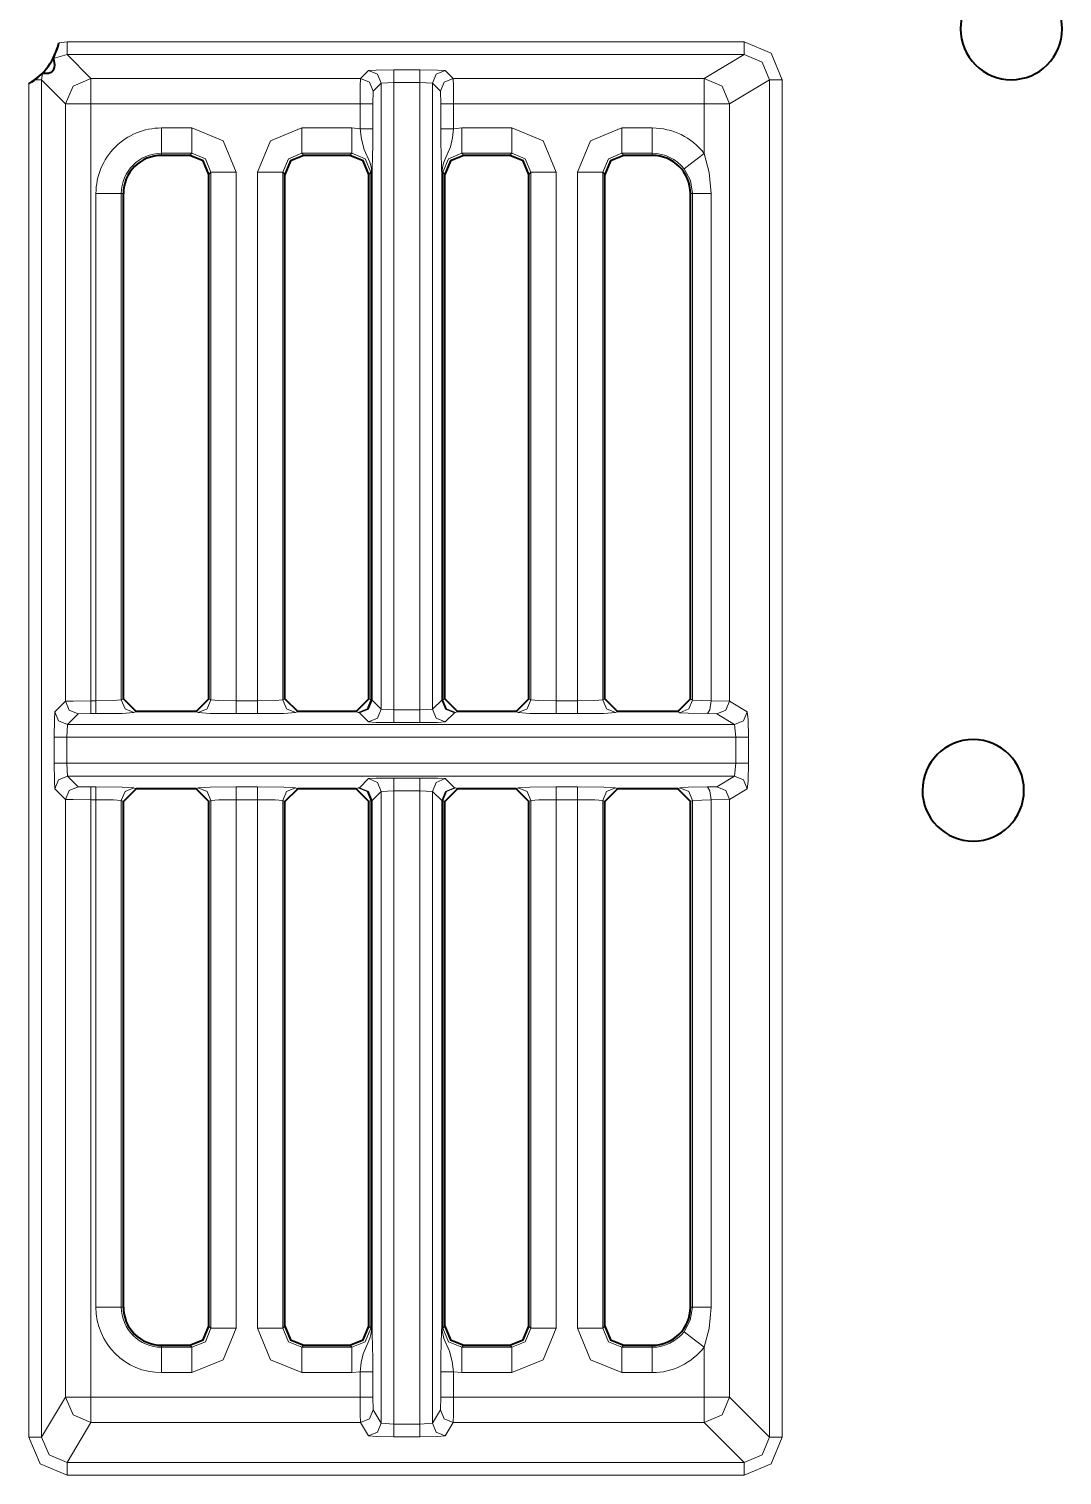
# Model space of a CAD drawing. Header units: millimetres. Extents: x 0 to 2941, y -405 to 1422.
# Drawn here: x 943.9 to 984.6, y 141.2 to 198.2 of the extents above; entities that cross this region are included whole.
import ezdxf

# ---------------------------------------------------------------- set-up
doc = ezdxf.new("R2010")
doc.units = ezdxf.units.MM
doc.layers.add('FINE', color=9, linetype='Continuous')
doc.layers.add('OUTLINE', color=7, linetype='Continuous')

msp = doc.modelspace()

# ---------------------------------------------------------------- linework, layer by layer
at = {"layer": 'FINE', "lineweight": 9}
for p, q in [((945.379, 197.178), (944.84, 197.02)), ((945.056, 197.642), (945.379, 197.678)), ((945.379, 197.678), (972.044, 197.678)), ((972.044, 197.178), (945.379, 197.178)), ((945.379, 197.178), (946.323, 196.234)), ((970.471, 196.234), (972.044, 197.178)), ((943.88, 142.712), (943.88, 196.033)), ((944.412, 196.433), (944.38, 196.178)), ((944.38, 196.178), (944.38, 142.712)), ((945.323, 195.234), (944.38, 196.178)), ((946.323, 196.234), (956.936, 196.234)), ((956.936, 196.234), (957.251, 196.549)), ((958.251, 196.075), (957.751, 196.049)), ((958.251, 196.575), (959.276, 196.575)), ((959.276, 196.075), (958.251, 196.075)), ((959.776, 196.049), (959.276, 196.075)), ((959.776, 196.049), (959.776, 171.385)), ((960.091, 195.734), (959.776, 196.049)), ((960.276, 196.549), (960.591, 196.234)), ((960.591, 196.234), (970.471, 196.234)), ((973.044, 196.179), (971.47, 195.234)), ((973.044, 142.71), (973.044, 196.179)), ((973.544, 196.179), (973.544, 142.71)), ((957.435, 195.734), (957.423, 195.234)), ((960.104, 195.234), (960.091, 195.734)), ((945.323, 171.701), (945.323, 195.234)), ((956.923, 194.258), (956.923, 195.234)), ((957.423, 195.234), (957.423, 194.258)), ((960.104, 194.258), (960.104, 195.234)), ((970.471, 193.286), (970.471, 195.234)), ((971.47, 195.234), (971.47, 171.701)), ((949.099, 194.289), (950.296, 194.289)), ((954.631, 194.289), (956.596, 194.289)), ((956.596, 194.289), (956.923, 194.258)), ((960.604, 194.258), (960.931, 194.289)), ((960.931, 194.289), (962.896, 194.289)), ((967.231, 194.289), (968.429, 194.289)), ((956.596, 193.29), (954.631, 193.29)), ((954.631, 193.29), (954.712, 193.208)), ((956.514, 193.208), (956.596, 193.29)), ((962.814, 193.208), (962.896, 193.29)), ((967.231, 193.29), (967.313, 193.208)), ((968.429, 193.29), (967.231, 193.29)), ((968.429, 193.208), (968.429, 193.29)), ((951.045, 192.541), (950.963, 192.46)), ((951.045, 171.751), (951.045, 192.541)), ((952.043, 192.541), (952.043, 171.714)), ((952.884, 171.714), (952.884, 192.541)), ((953.882, 192.541), (953.882, 171.751)), ((953.963, 192.46), (953.882, 192.541)), ((957.377, 171.743), (957.377, 192.541)), ((960.134, 171.743), (960.134, 192.541)), ((960.263, 192.46), (960.182, 192.541)), ((963.645, 192.541), (963.564, 192.46)), ((963.645, 171.751), (963.645, 192.541)), ((965.483, 171.714), (965.483, 192.541)), ((966.564, 192.46), (966.482, 192.541)), ((947.517, 191.708), (947.517, 171.751)), ((947.599, 191.708), (947.517, 191.708)), ((970.015, 191.708), (969.929, 191.708)), ((970.015, 171.749), (970.015, 191.708)), ((970.742, 191.708), (970.742, 171.713)), ((944.903, 171.281), (945.323, 171.701)), ((947.517, 171.751), (947.599, 171.791)), ((950.963, 171.791), (951.045, 171.751)), ((952.043, 171.714), (952.884, 171.714)), ((953.882, 171.751), (953.963, 171.791)), ((957.345, 171.751), (957.377, 171.743)), ((959.776, 171.385), (960.134, 171.743)), ((963.564, 171.791), (963.645, 171.751)), ((969.929, 171.791), (970.015, 171.749)), ((970.015, 171.749), (970.742, 171.713)), ((970.742, 171.713), (971.47, 171.701)), ((971.47, 171.701), (972.17, 171.281)), ((945.823, 171.201), (945.403, 170.781)), ((948.099, 171.292), (948.016, 171.251)), ((950.546, 171.251), (950.463, 171.292)), ((952.884, 171.214), (952.043, 171.214)), ((954.464, 171.292), (954.382, 171.251)), ((956.846, 171.251), (956.764, 171.292)), ((956.894, 171.243), (956.846, 171.251)), ((957.251, 170.886), (956.894, 171.243)), ((957.751, 171.385), (958.251, 171.36)), ((959.276, 171.36), (959.776, 171.385)), ((960.633, 171.243), (960.276, 170.886)), ((963.146, 171.251), (963.064, 171.292)), ((967.064, 171.292), (966.981, 171.251)), ((969.515, 171.249), (969.429, 171.292)), ((970.97, 171.201), (970.606, 171.213)), ((945.403, 170.781), (945.378, 170.281)), ((959.276, 170.86), (958.251, 170.86)), ((971.713, 170.281), (971.671, 170.781)), ((971.713, 170.281), (945.378, 170.281)), ((945.378, 170.281), (945.378, 169.255)), ((971.713, 169.255), (971.713, 170.281)), ((972.213, 170.281), (972.213, 169.255)), ((945.378, 169.255), (971.713, 169.255)), ((945.378, 169.255), (945.403, 168.755)), ((971.671, 168.755), (971.713, 169.255)), ((945.403, 168.755), (945.823, 168.335)), ((958.251, 168.676), (959.276, 168.676)), ((945.823, 168.335), (946.323, 168.323)), ((946.323, 168.323), (946.519, 168.323)), ((948.016, 168.285), (948.099, 168.244)), ((950.463, 168.244), (950.546, 168.285)), ((952.043, 168.323), (952.884, 168.323)), ((954.382, 168.285), (954.464, 168.244)), ((956.764, 168.244), (956.846, 168.285)), ((956.846, 168.285), (956.894, 168.293)), ((956.894, 168.293), (957.251, 168.651)), ((958.251, 168.176), (957.751, 168.151)), ((959.776, 168.151), (959.276, 168.176)), ((960.276, 168.651), (960.633, 168.293)), ((960.633, 168.293), (960.681, 168.285)), ((960.681, 168.285), (960.764, 168.244)), ((963.064, 168.244), (963.146, 168.285)), ((964.643, 168.323), (965.483, 168.323)), ((966.981, 168.285), (967.064, 168.244)), ((969.429, 168.244), (969.515, 168.287)), ((970.606, 168.323), (970.97, 168.335)), ((972.17, 168.256), (971.47, 167.835)), ((945.323, 144.285), (945.323, 167.835)), ((946.519, 167.823), (946.323, 167.823)), ((946.323, 167.823), (946.323, 144.285)), ((946.519, 147.828), (946.519, 167.823)), ((947.517, 167.785), (947.517, 147.828)), ((947.599, 167.745), (947.517, 167.785)), ((951.045, 167.785), (950.963, 167.745)), ((951.045, 146.995), (951.045, 167.785)), ((952.884, 146.995), (952.884, 167.823)), ((953.963, 167.745), (953.882, 167.785)), ((953.882, 167.785), (953.882, 146.995)), ((957.345, 167.785), (957.263, 167.745)), ((957.377, 167.794), (957.345, 167.785)), ((957.345, 146.995), (957.345, 167.785)), ((957.377, 146.995), (957.377, 167.794)), ((960.134, 146.995), (960.134, 167.794)), ((960.15, 167.794), (960.15, 146.995)), ((960.182, 167.785), (960.15, 167.794)), ((963.645, 167.785), (963.564, 167.745)), ((963.645, 146.995), (963.645, 167.785)), ((970.742, 167.823), (970.015, 167.788)), ((971.47, 167.835), (970.742, 167.823)), ((970.742, 167.823), (970.742, 147.828)), ((971.47, 167.835), (971.47, 144.285)), ((947.517, 147.828), (947.599, 147.828)), ((969.929, 147.828), (970.015, 147.828)), ((950.963, 147.077), (951.045, 146.995)), ((953.882, 146.995), (953.963, 147.077)), ((957.263, 147.077), (957.345, 146.995)), ((960.182, 146.995), (960.263, 147.077)), ((963.564, 147.077), (963.645, 146.995)), ((966.482, 146.995), (966.564, 147.077)), ((950.296, 146.246), (950.215, 146.328)), ((954.712, 146.328), (954.631, 146.246)), ((954.631, 146.246), (956.596, 146.246)), ((956.596, 146.246), (956.514, 146.328)), ((962.896, 146.246), (962.814, 146.328)), ((967.313, 146.328), (967.231, 146.246)), ((967.231, 146.246), (968.429, 146.246)), ((968.429, 146.246), (968.429, 146.328)), ((970.471, 144.285), (970.471, 146.25)), ((950.296, 145.248), (949.099, 145.248)), ((956.596, 145.248), (954.631, 145.248)), ((956.923, 145.278), (956.596, 145.248)), ((956.923, 144.285), (956.923, 145.278)), ((960.104, 144.285), (960.104, 145.278)), ((960.931, 145.248), (960.604, 145.278)), ((962.896, 145.248), (960.931, 145.248)), ((968.429, 145.248), (967.231, 145.248)), ((944.38, 142.712), (945.323, 144.285)), ((946.323, 144.285), (956.923, 144.285)), ((960.092, 143.786), (960.104, 144.285)), ((971.47, 144.285), (973.044, 142.71)), ((957.435, 143.786), (957.751, 143.259)), ((946.323, 143.286), (945.379, 141.711)), ((956.936, 143.286), (946.323, 143.286)), ((957.251, 142.76), (956.936, 143.286)), ((957.751, 143.259), (958.251, 143.217)), ((959.276, 143.217), (959.776, 143.259)), ((972.045, 141.711), (970.471, 143.286)), ((959.276, 142.717), (958.251, 142.717)), ((945.379, 141.711), (972.045, 141.711)), ((972.045, 141.212), (945.379, 141.212))]:
    msp.add_line(p, q, dxfattribs=at)
for points in [[(945.379, 197.678), (945.379, 197.329), (945.379, 197.178)], [(972.044, 197.678), (972.044, 197.329), (972.044, 197.178)], [(972.044, 197.678), (973.105, 197.239), (973.544, 196.179)], [(973.044, 196.179), (972.752, 196.885), (972.044, 197.178)], [(944.102, 196.178), (944.301, 196.178), (944.38, 196.178)], [(945.323, 195.234), (945.616, 195.941), (946.323, 196.234)], [(946.323, 196.234), (946.323, 195.932), (946.323, 195.234)], [(956.923, 195.234), (956.927, 195.932), (956.936, 196.234)], [(957.435, 195.734), (957.289, 196.087), (956.936, 196.234)], [(957.251, 196.549), (957.553, 196.567), (958.251, 196.575)], [(957.751, 196.049), (957.604, 196.403), (957.251, 196.549)], [(957.394, 192.541), (957.394, 171.743), (957.751, 171.385), (957.751, 196.049), (957.435, 195.734)], [(958.251, 196.075), (958.251, 196.424), (958.251, 196.575)], [(958.251, 196.075), (958.251, 171.36), (959.276, 171.36), (959.276, 196.075)], [(959.276, 196.075), (959.276, 196.424), (959.276, 196.575)], [(959.276, 196.575), (959.974, 196.567), (960.276, 196.549)], [(959.776, 196.049), (959.923, 196.403), (960.276, 196.549)], [(960.091, 195.734), (960.238, 196.087), (960.591, 196.234)], [(960.591, 196.234), (960.6, 195.932), (960.604, 195.234)], [(970.471, 196.234), (970.471, 195.932), (970.471, 195.234)], [(970.471, 196.234), (971.177, 195.941), (971.47, 195.234)], [(973.544, 196.179), (973.198, 196.179), (973.044, 196.179)], [(945.323, 195.234), (945.625, 195.234), (946.323, 195.234)], [(956.923, 195.234), (946.323, 195.234), (946.323, 171.714), (946.519, 171.714), (946.519, 191.708)], [(957.423, 195.234), (957.272, 195.234), (956.923, 195.234)], [(960.104, 195.234), (960.255, 195.234), (960.604, 195.234)], [(970.471, 195.234), (960.604, 195.234), (960.604, 194.258)], [(971.47, 195.234), (971.162, 195.234), (970.471, 195.234)], [(949.099, 194.289), (949.099, 193.6), (949.099, 193.29)], [(950.296, 194.289), (950.296, 193.6), (950.296, 193.29)], [(950.296, 194.289), (951.532, 193.777), (952.043, 192.541)], [(952.884, 192.541), (953.395, 193.777), (954.631, 194.289)], [(954.631, 194.289), (954.631, 193.6), (954.631, 193.29)], [(956.596, 194.289), (956.596, 193.6), (956.596, 193.29)], [(957.423, 194.258), (957.272, 194.258), (956.923, 194.258)], [(957.377, 192.541), (957.375, 192.611), (957.366, 192.698), (957.306, 192.937), (957.084, 193.437), (956.973, 193.851), (956.923, 194.258)], [(957.423, 194.258), (957.42, 193.666), (957.41, 193.118), (957.397, 192.71), (957.394, 192.602), (957.394, 192.568), (957.394, 192.541)], [(960.104, 194.258), (960.255, 194.258), (960.604, 194.258)], [(960.134, 192.541), (960.134, 192.554), (960.133, 192.581), (960.132, 192.64), (960.13, 192.689), (960.128, 192.763), (960.114, 193.257), (960.107, 193.728), (960.104, 194.258)], [(960.604, 194.258), (960.561, 193.894), (960.483, 193.551), (960.258, 193.033), (960.207, 192.896), (960.178, 192.789), (960.155, 192.644), (960.15, 192.574), (960.15, 192.541)], [(960.931, 194.289), (960.931, 193.6), (960.931, 193.29)], [(962.896, 194.289), (962.896, 193.6), (962.896, 193.29)], [(962.896, 194.289), (964.132, 193.777), (964.643, 192.541)], [(965.483, 192.541), (965.995, 193.777), (967.231, 194.289)], [(967.231, 194.289), (967.231, 193.6), (967.231, 193.29)], [(968.429, 194.289), (968.429, 193.6), (968.429, 193.29)], [(950.215, 193.208), (950.296, 193.29), (949.099, 193.29), (949.099, 193.208)], [(951.045, 192.541), (950.827, 193.072), (950.296, 193.29)], [(954.631, 193.29), (954.1, 193.072), (953.882, 192.541)], [(957.345, 192.541), (957.127, 193.072), (956.596, 193.29)], [(960.931, 193.29), (960.4, 193.072), (960.182, 192.541)], [(962.896, 193.29), (960.931, 193.29), (961.013, 193.208)], [(963.645, 192.541), (963.427, 193.072), (962.896, 193.29)], [(967.231, 193.29), (966.7, 193.072), (966.482, 192.541)], [(970.471, 193.286), (969.926, 192.865), (969.68, 192.676)], [(970.471, 193.286), (970.674, 192.529), (970.742, 191.708)], [(970.015, 191.708), (969.931, 192.212), (969.68, 192.676)], [(952.043, 192.541), (951.355, 192.541), (951.045, 192.541)], [(953.882, 192.541), (953.572, 192.541), (952.884, 192.541)], [(957.263, 171.791), (957.345, 171.751), (957.345, 192.541), (957.263, 192.46)], [(957.377, 192.541), (957.356, 192.541), (957.345, 192.541)], [(957.394, 192.541), (957.389, 192.541), (957.377, 192.541)], [(960.134, 192.541), (960.138, 192.541), (960.15, 192.541)], [(960.15, 192.541), (960.15, 171.743), (960.182, 171.751)], [(960.182, 192.541), (960.171, 192.541), (960.15, 192.541)], [(960.182, 192.541), (960.182, 171.751), (960.263, 171.791)], [(964.643, 192.541), (963.955, 192.541), (963.645, 192.541)], [(964.643, 192.541), (964.643, 171.714), (965.483, 171.714)], [(966.482, 192.541), (966.172, 192.541), (965.483, 192.541)], [(966.482, 192.541), (966.482, 171.751), (966.564, 171.791)], [(946.519, 191.708), (947.207, 191.708), (947.517, 191.708)], [(970.742, 191.708), (970.232, 191.708), (970.015, 191.708)], [(945.323, 171.701), (945.625, 171.71), (946.323, 171.714)], [(945.823, 171.201), (945.47, 171.347), (945.323, 171.701)], [(946.323, 171.214), (946.323, 171.364), (946.323, 171.714)], [(946.519, 171.714), (947.207, 171.724), (947.517, 171.751)], [(946.519, 171.214), (946.519, 171.364), (946.519, 171.714)], [(948.016, 171.251), (947.664, 171.397), (947.517, 171.751)], [(950.546, 171.251), (950.898, 171.397), (951.045, 171.751)], [(951.045, 171.751), (951.355, 171.724), (952.043, 171.714)], [(952.043, 171.214), (952.043, 171.364), (952.043, 171.714)], [(952.884, 171.714), (953.572, 171.724), (953.882, 171.751)], [(952.884, 171.214), (952.884, 171.364), (952.884, 171.714)], [(954.382, 171.251), (954.029, 171.397), (953.882, 171.751)], [(957.345, 171.751), (957.198, 171.397), (956.846, 171.251)], [(957.377, 171.743), (957.234, 171.39), (956.894, 171.243)], [(957.394, 171.743), (957.247, 171.389), (956.894, 171.243)], [(957.377, 171.743), (957.389, 171.743), (957.394, 171.743)], [(960.134, 171.743), (960.28, 171.389), (960.633, 171.243)], [(960.134, 171.743), (960.138, 171.743), (960.15, 171.743)], [(960.15, 171.743), (960.293, 171.39), (960.633, 171.243)], [(960.182, 171.751), (960.329, 171.397), (960.681, 171.251)], [(963.146, 171.251), (963.498, 171.397), (963.645, 171.751)], [(963.645, 171.751), (963.955, 171.724), (964.643, 171.714)], [(964.643, 171.214), (964.643, 171.364), (964.643, 171.714)], [(965.483, 171.714), (966.172, 171.724), (966.482, 171.751)], [(965.483, 171.214), (965.483, 171.364), (965.483, 171.714)], [(966.981, 171.251), (966.629, 171.397), (966.482, 171.751)], [(970.015, 171.749), (969.868, 171.396), (969.515, 171.249)], [(970.742, 171.713), (970.701, 171.364), (970.606, 171.213)], [(971.47, 171.701), (971.323, 171.348), (970.97, 171.201)], [(944.878, 170.281), (944.885, 170.979), (944.903, 171.281)], [(945.403, 170.781), (945.05, 170.927), (944.903, 171.281)], [(945.403, 170.781), (971.671, 170.781), (970.97, 171.201)], [(946.519, 171.214), (946.323, 171.214), (945.823, 171.201)], [(948.016, 171.251), (947.551, 171.224), (946.519, 171.214)], [(952.043, 171.214), (951.011, 171.224), (950.546, 171.251)], [(954.382, 171.251), (953.916, 171.224), (952.884, 171.214)], [(957.751, 171.385), (957.604, 171.032), (957.251, 170.886)], [(958.251, 171.36), (958.251, 171.011), (958.251, 170.86)], [(959.276, 171.36), (959.276, 171.011), (959.276, 170.86)], [(959.776, 171.385), (959.923, 171.032), (960.276, 170.886)], [(960.764, 171.292), (960.681, 171.251), (960.633, 171.243)], [(965.483, 171.214), (964.643, 171.214), (963.611, 171.224), (963.146, 171.251)], [(966.981, 171.251), (966.516, 171.224), (965.483, 171.214)], [(970.606, 171.213), (969.841, 171.226), (969.515, 171.249)], [(972.17, 171.281), (972.024, 170.928), (971.671, 170.781)], [(972.17, 171.281), (972.2, 170.979), (972.213, 170.281)], [(958.251, 170.86), (957.553, 170.867), (957.251, 170.886)], [(960.276, 170.886), (959.974, 170.867), (959.276, 170.86)], [(945.378, 170.281), (945.029, 170.281), (944.878, 170.281)], [(945.323, 167.835), (944.903, 168.256), (944.885, 168.557), (944.878, 169.255), (944.878, 170.281)], [(972.213, 170.281), (972.059, 170.281), (971.713, 170.281)], [(945.378, 169.255), (945.029, 169.255), (944.878, 169.255)], [(972.213, 169.255), (972.059, 169.255), (971.713, 169.255)], [(972.213, 169.255), (972.2, 168.557), (972.17, 168.256)], [(945.403, 168.755), (945.05, 168.609), (944.903, 168.256)], [(970.97, 168.335), (971.671, 168.755), (945.403, 168.755)], [(957.251, 168.651), (957.553, 168.669), (958.251, 168.676)], [(958.251, 168.676), (958.251, 168.525), (958.251, 168.176)], [(959.276, 168.676), (959.276, 168.525), (959.276, 168.176)], [(959.276, 168.676), (959.974, 168.669), (960.276, 168.651)], [(972.17, 168.256), (972.024, 168.609), (971.671, 168.755)], [(945.823, 168.335), (945.47, 168.189), (945.323, 167.835)], [(946.323, 168.323), (946.323, 168.172), (946.323, 167.823)], [(946.519, 167.823), (946.519, 168.172), (946.519, 168.323)], [(946.519, 168.323), (947.551, 168.312), (948.016, 168.285)], [(947.517, 167.785), (947.664, 168.139), (948.016, 168.285)], [(950.546, 168.285), (951.011, 168.312), (952.043, 168.323)], [(951.045, 167.785), (950.898, 168.139), (950.546, 168.285)], [(952.043, 167.823), (952.043, 168.172), (952.043, 168.323)], [(952.884, 167.823), (952.884, 168.172), (952.884, 168.323)], [(952.884, 168.323), (953.916, 168.312), (954.382, 168.285)], [(953.882, 167.785), (954.029, 168.139), (954.382, 168.285)], [(956.846, 168.285), (957.198, 168.139), (957.345, 167.785)], [(956.894, 168.293), (957.234, 168.146), (957.377, 167.794)], [(956.894, 168.293), (957.247, 168.147), (957.394, 167.794)], [(957.251, 168.651), (957.604, 168.504), (957.751, 168.151)], [(957.751, 143.259), (957.751, 168.151), (957.394, 167.794), (957.394, 146.995)], [(960.276, 168.651), (959.923, 168.504), (959.776, 168.151)], [(960.134, 167.794), (959.776, 168.151), (959.776, 143.259), (960.092, 143.786)], [(960.633, 168.293), (960.28, 168.147), (960.134, 167.794)], [(960.633, 168.293), (960.293, 168.146), (960.15, 167.794)], [(960.681, 168.285), (960.329, 168.139), (960.182, 167.785)], [(963.146, 168.285), (963.611, 168.312), (964.643, 168.323)], [(963.146, 168.285), (963.498, 168.139), (963.645, 167.785)], [(964.643, 168.323), (964.643, 168.172), (964.643, 167.823)], [(965.483, 168.323), (965.483, 168.172), (965.483, 167.823)], [(965.483, 168.323), (966.516, 168.312), (966.981, 168.285)], [(966.482, 167.785), (966.629, 168.139), (966.981, 168.285)], [(969.515, 168.287), (969.841, 168.31), (970.606, 168.323)], [(970.015, 167.788), (969.868, 168.141), (969.515, 168.287)], [(970.742, 167.823), (970.701, 168.172), (970.606, 168.323)], [(971.47, 167.835), (971.323, 168.189), (970.97, 168.335)], [(946.323, 167.823), (945.625, 167.826), (945.323, 167.835)], [(947.517, 167.785), (947.207, 167.812), (946.519, 167.823)], [(952.043, 167.823), (951.355, 167.812), (951.045, 167.785)], [(952.884, 167.823), (952.043, 167.823), (952.043, 146.995)], [(953.882, 167.785), (953.572, 167.812), (952.884, 167.823)], [(957.394, 167.794), (957.389, 167.794), (957.377, 167.794)], [(960.15, 167.794), (960.138, 167.794), (960.134, 167.794)], [(960.263, 167.745), (960.182, 167.785), (960.182, 146.995)], [(964.643, 167.823), (963.955, 167.812), (963.645, 167.785)], [(965.483, 146.995), (965.483, 167.823), (964.643, 167.823), (964.643, 146.995)], [(966.482, 167.785), (966.172, 167.812), (965.483, 167.823)], [(966.564, 167.745), (966.482, 167.785), (966.482, 146.995)], [(970.015, 147.828), (970.015, 167.788), (969.929, 167.745)], [(947.517, 147.828), (947.207, 147.828), (946.519, 147.828)], [(969.68, 146.86), (969.927, 147.315), (970.015, 147.828)], [(970.742, 147.828), (970.232, 147.828), (970.015, 147.828)], [(970.742, 147.828), (970.671, 146.992), (970.471, 146.25)], [(950.296, 146.246), (950.827, 146.464), (951.045, 146.995)], [(952.043, 146.995), (951.532, 145.759), (950.296, 145.248)], [(951.045, 146.995), (951.355, 146.995), (952.043, 146.995)], [(953.882, 146.995), (953.572, 146.995), (952.884, 146.995)], [(954.631, 145.248), (953.395, 145.759), (952.884, 146.995)], [(953.882, 146.995), (954.1, 146.464), (954.631, 146.246)], [(956.596, 146.246), (957.127, 146.464), (957.345, 146.995)], [(956.923, 145.278), (956.966, 145.642), (957.044, 145.985), (957.269, 146.503), (957.32, 146.64), (957.349, 146.747), (957.372, 146.892), (957.376, 146.963), (957.377, 146.995)], [(957.377, 146.995), (957.356, 146.995), (957.345, 146.995)], [(957.377, 146.995), (957.389, 146.995), (957.394, 146.995)], [(957.394, 146.995), (957.394, 146.983), (957.394, 146.956), (957.395, 146.896), (957.397, 146.847), (957.399, 146.773), (957.414, 146.279), (957.42, 145.809), (957.423, 145.278)], [(960.104, 145.278), (960.107, 145.87), (960.117, 146.418), (960.13, 146.826), (960.133, 146.934), (960.133, 146.968), (960.134, 146.995)], [(960.15, 146.995), (960.138, 146.995), (960.134, 146.995)], [(960.182, 146.995), (960.171, 146.995), (960.15, 146.995)], [(960.15, 146.995), (960.152, 146.925), (960.161, 146.838), (960.221, 146.599), (960.443, 146.099), (960.554, 145.685), (960.604, 145.278)], [(960.182, 146.995), (960.4, 146.464), (960.931, 146.246)], [(962.896, 146.246), (963.427, 146.464), (963.645, 146.995)], [(964.643, 146.995), (964.132, 145.759), (962.896, 145.248)], [(964.643, 146.995), (963.955, 146.995), (963.645, 146.995)], [(966.482, 146.995), (966.172, 146.995), (965.483, 146.995)], [(967.231, 145.248), (965.995, 145.759), (965.483, 146.995)], [(966.482, 146.995), (966.7, 146.464), (967.231, 146.246)], [(969.68, 146.86), (969.926, 146.671), (970.471, 146.25)], [(949.099, 146.328), (949.099, 146.246), (950.296, 146.246)], [(949.099, 146.246), (949.099, 145.936), (949.099, 145.248)], [(950.296, 146.246), (950.296, 145.936), (950.296, 145.248)], [(954.631, 146.246), (954.631, 145.936), (954.631, 145.248)], [(956.596, 146.246), (956.596, 145.936), (956.596, 145.248)], [(961.013, 146.328), (960.931, 146.246), (962.896, 146.246)], [(960.931, 146.246), (960.931, 145.936), (960.931, 145.248)], [(962.896, 146.246), (962.896, 145.936), (962.896, 145.248)], [(967.231, 146.246), (967.231, 145.936), (967.231, 145.248)], [(968.429, 146.246), (968.429, 145.936), (968.429, 145.248)], [(956.923, 145.278), (957.272, 145.278), (957.423, 145.278)], [(957.423, 145.278), (957.423, 144.285), (957.435, 143.786)], [(960.604, 145.278), (960.255, 145.278), (960.104, 145.278)], [(960.604, 145.278), (960.604, 144.285), (970.471, 144.285)], [(946.323, 143.286), (945.616, 143.579), (945.323, 144.285)], [(946.323, 144.285), (945.625, 144.285), (945.323, 144.285)], [(946.323, 144.285), (946.323, 143.593), (946.323, 143.286)], [(956.923, 144.285), (957.272, 144.285), (957.423, 144.285)], [(956.936, 143.286), (956.927, 143.593), (956.923, 144.285)], [(960.604, 144.285), (960.255, 144.285), (960.104, 144.285)], [(960.604, 144.285), (960.6, 143.593), (960.592, 143.286)], [(970.471, 144.285), (970.471, 143.593), (970.471, 143.286)], [(970.471, 144.285), (971.162, 144.285), (971.47, 144.285)], [(971.47, 144.285), (971.176, 143.579), (970.471, 143.286)], [(956.936, 143.286), (957.289, 143.432), (957.435, 143.786)], [(960.592, 143.286), (960.238, 143.432), (960.092, 143.786)], [(957.251, 142.76), (957.604, 142.906), (957.751, 143.259)], [(958.251, 142.717), (958.251, 142.871), (958.251, 143.217)], [(959.276, 142.717), (959.276, 142.871), (959.276, 143.217)], [(960.276, 142.76), (959.923, 142.906), (959.776, 143.259)], [(970.471, 143.286), (960.592, 143.286), (960.276, 142.76)], [(944.38, 142.712), (944.229, 142.712), (943.88, 142.712)], [(945.379, 141.212), (944.319, 141.651), (943.88, 142.712)], [(944.38, 142.712), (944.672, 142.004), (945.379, 141.711)], [(958.251, 142.717), (957.553, 142.73), (957.251, 142.76)], [(960.276, 142.76), (959.974, 142.73), (959.276, 142.717)], [(972.045, 141.711), (972.752, 142.003), (973.044, 142.71)], [(973.544, 142.71), (973.105, 141.651), (972.045, 141.212)], [(973.044, 142.71), (973.198, 142.71), (973.544, 142.71)], [(945.379, 141.711), (945.379, 141.558), (945.379, 141.212)], [(972.045, 141.711), (972.045, 141.558), (972.045, 141.212)]]:
    msp.add_lwpolyline(points, dxfattribs=at)
for points in [[(949.099, 194.288, 0.414223), (946.519, 191.708)], [(970.471, 193.286, 0.232275), (968.429, 194.288)], [(949.099, 193.29, 0.414182), (947.517, 191.708)], [(969.68, 192.675, 0.232385), (968.429, 193.29)], [(946.519, 147.828, 0.414204), (949.099, 145.248)], [(947.517, 147.828, 0.414214), (949.099, 146.246)], [(968.429, 146.246, 0.232249), (969.68, 146.861)], [(968.429, 145.248, 0.232236), (970.471, 146.25)]]:
    msp.add_lwpolyline(points, format="xyb", dxfattribs=at)
msp.add_lwpolyline([(959.276, 143.217), (959.276, 168.176), (958.251, 168.176), (958.251, 143.217)], close=True, dxfattribs=at)
at = {"layer": 'OUTLINE', "lineweight": 40}
for p, q in [((943.88, 196.033), (944.102, 196.178)), ((950.215, 193.208), (949.099, 193.208)), ((956.514, 193.208), (954.712, 193.208)), ((962.814, 193.208), (961.013, 193.208)), ((968.429, 193.208), (967.313, 193.208)), ((950.963, 171.791), (950.963, 192.46)), ((953.963, 171.791), (953.963, 192.46)), ((957.263, 171.791), (957.263, 192.46)), ((960.263, 171.791), (960.263, 192.46)), ((963.564, 171.791), (963.564, 192.46)), ((966.564, 171.791), (966.564, 192.46)), ((947.599, 171.791), (947.599, 191.708)), ((969.929, 171.791), (969.929, 191.708)), ((947.599, 171.791), (948.099, 171.292)), ((950.463, 171.292), (950.963, 171.791)), ((953.963, 171.791), (954.464, 171.292)), ((956.764, 171.292), (957.263, 171.791)), ((960.263, 171.791), (960.764, 171.292)), ((963.064, 171.292), (963.564, 171.791)), ((966.564, 171.791), (967.064, 171.292)), ((969.429, 171.292), (969.929, 171.791)), ((950.463, 171.292), (948.099, 171.292)), ((956.764, 171.292), (954.464, 171.292)), ((963.064, 171.292), (960.764, 171.292)), ((969.429, 171.292), (967.064, 171.292)), ((948.099, 168.244), (947.599, 167.745)), ((950.463, 168.244), (948.099, 168.244)), ((950.963, 167.745), (950.463, 168.244)), ((954.464, 168.244), (953.963, 167.745)), ((956.764, 168.244), (954.464, 168.244)), ((957.263, 167.745), (956.764, 168.244)), ((960.764, 168.244), (960.263, 167.745)), ((963.064, 168.244), (960.764, 168.244)), ((963.564, 167.745), (963.064, 168.244)), ((967.064, 168.244), (966.564, 167.745)), ((969.429, 168.244), (967.064, 168.244)), ((969.929, 167.745), (969.429, 168.244)), ((947.599, 147.828), (947.599, 167.745)), ((950.963, 147.077), (950.963, 167.745)), ((953.963, 147.077), (953.963, 167.745)), ((957.263, 147.077), (957.263, 167.745)), ((960.263, 147.077), (960.263, 167.745)), ((963.564, 147.077), (963.564, 167.745)), ((966.564, 147.077), (966.564, 167.745)), ((969.929, 147.828), (969.929, 167.745)), ((949.099, 146.328), (950.215, 146.328)), ((954.712, 146.328), (956.514, 146.328)), ((961.013, 146.328), (962.814, 146.328)), ((967.313, 146.328), (968.429, 146.328))]:
    msp.add_line(p, q, dxfattribs=at)
for points in [[(980.567, 198.19, 0.414239), (982.567, 196.19, 0.414188), (984.567, 198.19, 0.414214), (982.567, 200.19, 0.414214)], [(983.067, 168.19, 0.414201), (981.067, 170.19, 0.414201), (979.067, 168.19, 0.414251), (981.067, 166.191, 0.414201)]]:
    msp.add_lwpolyline(points, format="xyb", close=True, dxfattribs=at)
for points in [[(943.88, 196.033, 0.207942), (945.056, 197.642)], [(949.099, 193.208, 0.414214), (947.599, 191.708)], [(969.929, 191.708, 0.41423), (968.429, 193.208)], [(947.599, 147.828, 0.414214), (949.099, 146.328)], [(968.429, 146.328, 0.414197), (969.929, 147.828)]]:
    msp.add_lwpolyline(points, format="xyb", dxfattribs=at)
for points in [[(944.84, 197.02), (944.847, 197.039), (944.876, 197.104), (944.944, 197.27), (945.016, 197.489), (945.056, 197.642)], [(944.84, 197.02), (944.859, 196.946), (944.881, 196.776), (944.871, 196.665), (944.836, 196.57), (944.827, 196.555), (944.822, 196.548), (944.82, 196.545), (944.818, 196.543), (944.817, 196.54), (944.815, 196.538), (944.813, 196.536), (944.81, 196.532), (944.802, 196.523), (944.785, 196.505), (944.745, 196.475), (944.648, 196.436), (944.413, 196.433)], [(944.102, 196.178), (944.273, 196.312), (944.364, 196.391), (944.401, 196.425), (944.412, 196.433)], [(950.963, 192.46), (950.744, 192.989), (950.215, 193.208)], [(954.712, 193.208), (954.183, 192.989), (953.963, 192.46)], [(957.263, 192.46), (957.044, 192.989), (956.514, 193.208)], [(961.013, 193.208), (960.483, 192.989), (960.263, 192.46)], [(963.564, 192.46), (963.344, 192.989), (962.814, 193.208)], [(967.313, 193.208), (966.783, 192.989), (966.564, 192.46)], [(950.215, 146.328), (950.744, 146.547), (950.963, 147.077)], [(953.963, 147.077), (954.183, 146.547), (954.712, 146.328)], [(956.514, 146.328), (957.044, 146.547), (957.263, 147.077)], [(960.263, 147.077), (960.483, 146.547), (961.013, 146.328)], [(962.814, 146.328), (963.344, 146.547), (963.564, 147.077)], [(966.564, 147.077), (966.783, 146.547), (967.313, 146.328)]]:
    msp.add_lwpolyline(points, dxfattribs=at)

doc.saveas('drawing.dxf')
